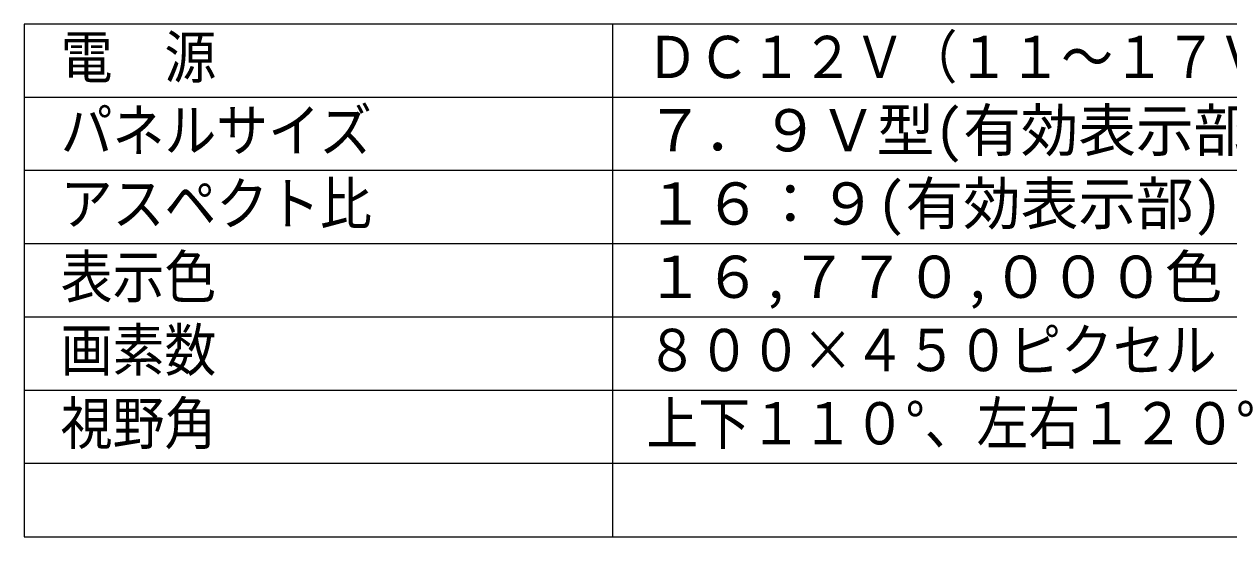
# Model space of a CAD drawing. Units: millimetres, scale not verified. Extents: x -63 to 62, y -57 to 58.
# Drawn here: x -62.5 to 19.8, y -56.9 to -21.9 of the extents above; entities that cross this region are included whole.
import ezdxf
from ezdxf.enums import TextEntityAlignment as Align

# ---------------------------------------------------------------- set-up
doc = ezdxf.new("R2010")
doc.units = ezdxf.units.MM
doc.header["$LTSCALE"] = 0.191492
doc.layers.add('0-0_MOJI1', color=2, linetype='Continuous')
doc.layers.add('0-3_WAKU', color=3, linetype='Continuous')
doc.styles.add('ＭＳ ゴシック', font='')
doc.styles.get('ＭＳ ゴシック').set_extended_font_data('MS Gothic')

msp = doc.modelspace()

# ---------------------------------------------------------------- linework, layer by layer
at = {"layer": '0-3_WAKU', "color": 4}
for p, q in [((-62.5033, -21.8541), (-62.5033, -56.8541)), ((62.4966, -21.8541), (-62.5033, -21.8541)), ((-22.2978, -56.8541), (-22.2978, -21.8541)), ((-62.5033, -56.8541), (62.4966, -56.8541))]:
    msp.add_line(p, q, dxfattribs=at)
at = {"layer": '0-3_WAKU', "color": 1}
for p, q in [((62.4966, -26.8541), (-62.5033, -26.8541)), ((62.4966, -31.8541), (-62.5033, -31.8541)), ((62.4966, -36.8541), (-62.5033, -36.8541)), ((62.4966, -41.8541), (-62.5033, -41.8541)), ((62.4966, -46.8541), (-62.5033, -46.8541)), ((62.4966, -51.8541), (-62.5033, -51.8541))]:
    msp.add_line(p, q, dxfattribs=at)

# ---------------------------------------------------------------- texts
at = {"layer": '0-0_MOJI1', "style": 'ＭＳ ゴシック', "width": 0.9}
for s, p in [('ＤＣ１２Ｖ（１１～１７Ｖ）', (-20.0034, -26.4092)), ('電\u3000源', (-60.0033, -26.4092)), ('パネルサイズ', (-60.0033, -31.4092)), ('アスペクト比', (-60.0033, -36.4092)), ('表示色', (-60.0033, -41.4092)), ('画素数', (-60.0033, -46.4092)), ('８００×４５０ピクセル', (-20.0034, -46.4092)), ('視野角', (-60.0033, -51.4092)), ('上下１１０°、左右１２０°', (-20.0034, -51.4092))]:
    msp.add_text(s, height=2.886, dxfattribs=at).set_placement(p, align=Align.BOTTOM_LEFT)
at = {"layer": '0-0_MOJI1', "style": 'ＭＳ ゴシック'}
for s, p in [('７．９Ｖ型(有効表示部)', (-20.0034, -31.4092)), ('１６：９(有効表示部)', (-20.0034, -36.4092)), ('１６,７７０,０００色', (-20.0034, -41.4092))]:
    msp.add_text(s, height=2.886, dxfattribs=at).set_placement(p, align=Align.BOTTOM_LEFT)

doc.saveas('drawing.dxf')
